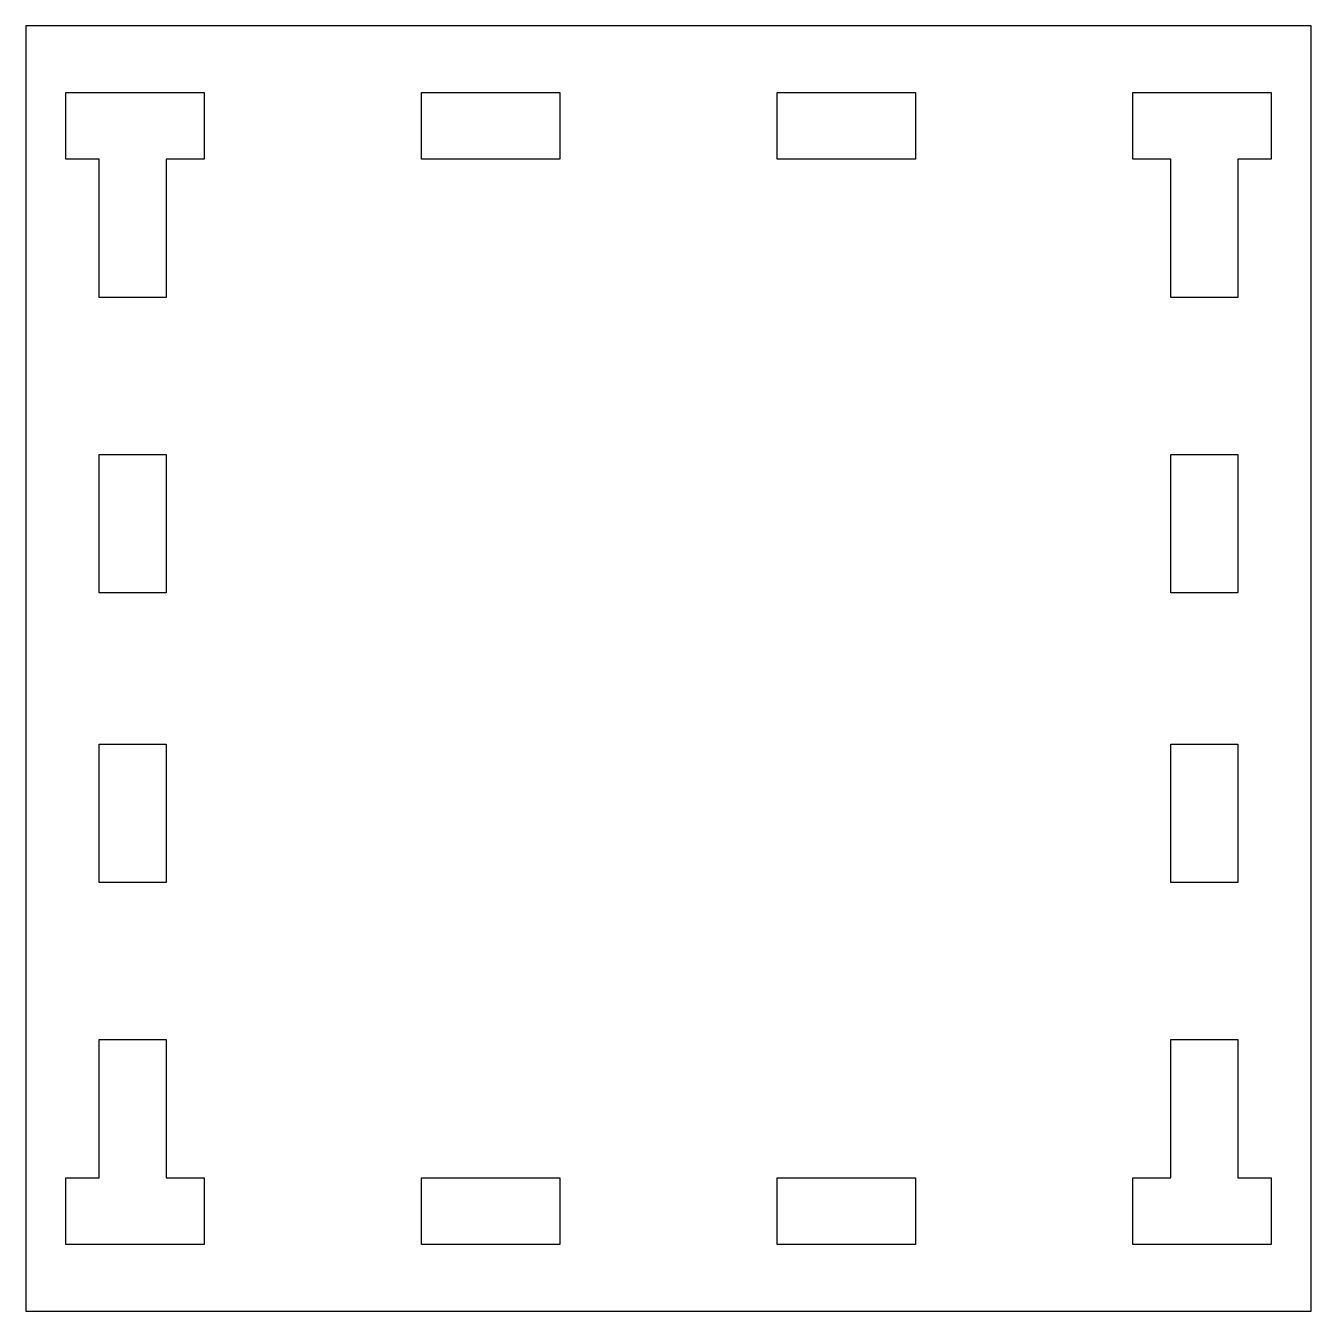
# Model space of a CAD drawing. Header units: millimetres. Extents: x -49.2 to 35.5, y -8.9 to 75.8.
import ezdxf

# ---------------------------------------------------------------- set-up
doc = ezdxf.new("R2010")
doc.units = ezdxf.units.MM

msp = doc.modelspace()

# ---------------------------------------------------------------- linework, layer by layer
for points in [[(-49.208, -8.95), (35.492, -8.95), (35.492, 75.75), (-49.208, 75.75)], [(-39.958, 66.95), (-39.958, 57.837), (-44.358, 57.837), (-44.358, 66.95), (-46.558, 66.95), (-46.558, 71.35), (-37.446, 71.35), (-37.446, 66.95)], [(-14.017, 71.35), (-14.017, 66.95), (-23.129, 66.95), (-23.129, 71.35)], [(9.413, 71.35), (9.413, 66.95), (0.3, 66.95), (0.3, 71.35)], [(30.642, 66.95), (30.642, 57.837), (26.242, 57.837), (26.242, 66.95), (23.729, 66.95), (23.729, 71.35), (32.842, 71.35), (32.842, 66.95)], [(-39.958, 47.499), (-39.958, 38.387), (-44.358, 38.387), (-44.358, 47.499)], [(30.642, 47.499), (30.642, 38.387), (26.242, 38.387), (26.242, 47.499)], [(-39.958, 28.413), (-39.958, 19.301), (-44.358, 19.301), (-44.358, 28.413)], [(30.642, 28.413), (30.642, 19.301), (26.242, 19.301), (26.242, 28.413)], [(-37.446, -0.15), (-37.446, -4.55), (-46.558, -4.55), (-46.558, -0.15), (-44.358, -0.15), (-44.358, 8.963), (-39.958, 8.963), (-39.958, -0.15)], [(23.729, -4.55), (23.729, -0.15), (26.242, -0.15), (26.242, 8.963), (30.642, 8.963), (30.642, -0.15), (32.842, -0.15), (32.842, -4.55)], [(-23.129, -4.55), (-23.129, -0.15), (-14.017, -0.15), (-14.017, -4.55)], [(0.3, -4.55), (0.3, -0.15), (9.413, -0.15), (9.413, -4.55)]]:
    msp.add_lwpolyline(points, close=True)

doc.saveas('drawing.dxf')
